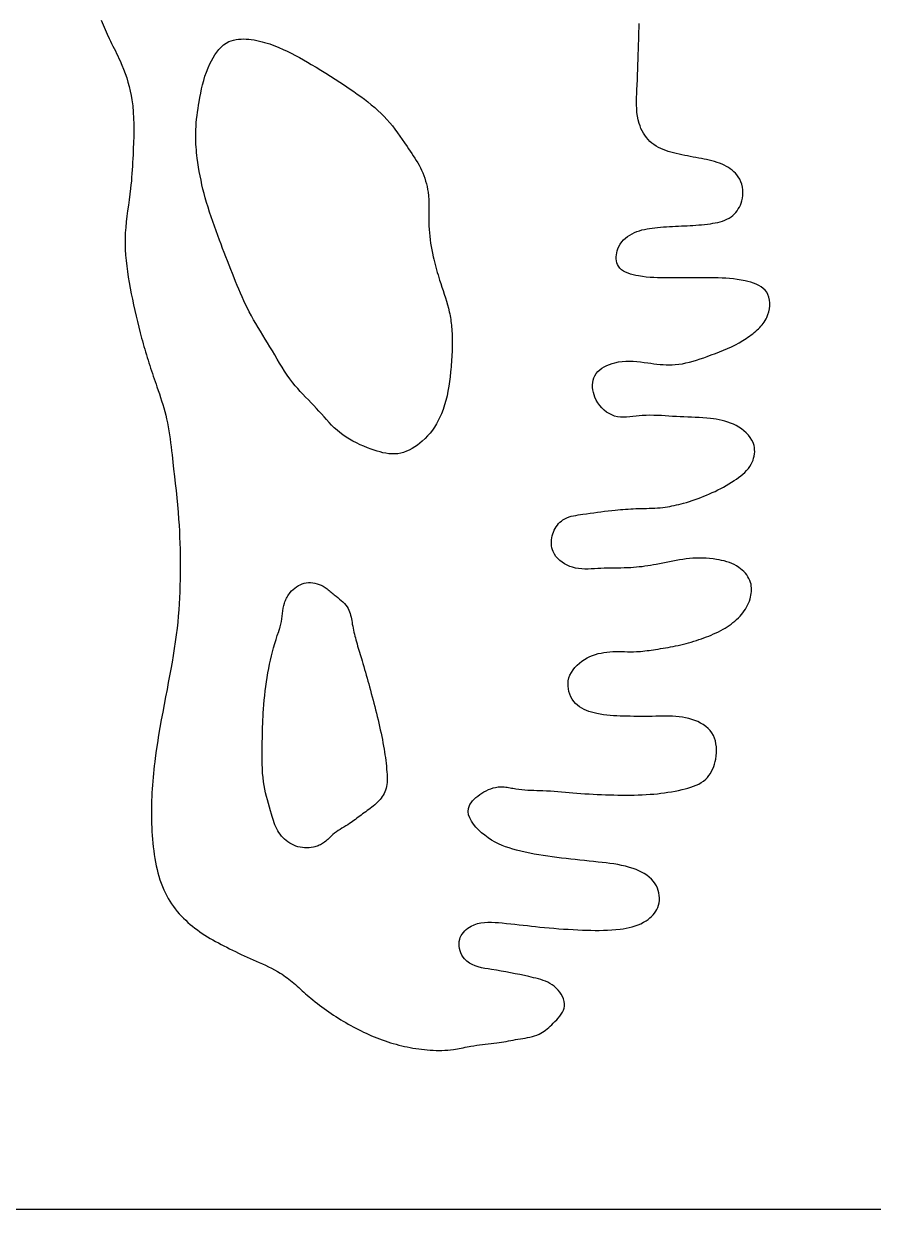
# Model space of a CAD drawing. Extents: x 0 to 30, y 0 to 14.6.
# Drawn here: x 8.78 to 13.63, y 0 to 6.77 of the extents above; entities that cross this region are included whole.
import ezdxf

# ---------------------------------------------------------------- set-up
doc = ezdxf.new("R2010")
doc.units = 0
doc.header["$MEASUREMENT"] = 0
doc.layers.add('CK_LEVEL_1', color=7, linetype='CONTINUOUS')

msp = doc.modelspace()

# ---------------------------------------------------------------- linework, layer by layer
at = {"layer": 'CK_LEVEL_1', "color": 3, "linetype": 'CONTINUOUS'}
msp.add_line((0, 0), (30, 0), dxfattribs=at)
at = {"layer": 'CK_LEVEL_1', "color": 6, "linetype": 'CONTINUOUS'}
msp.add_lwpolyline([(9.221, 6.7906), (9.232, 6.764), (9.2433, 6.7376), (9.255, 6.7114), (9.2672, 6.6854), (9.2741, 6.6713), (9.2811, 6.6572), (9.2881, 6.6432), (9.2952, 6.6291), (9.3023, 6.6151), (9.3094, 6.601), (9.3163, 6.5869), (9.3231, 6.5727), (9.3297, 6.5584), (9.34, 6.5346), (9.3497, 6.5105), (9.3587, 6.4861), (9.367, 6.4614), (9.3745, 6.4365), (9.3813, 6.4114), (9.3874, 6.3862), (9.3926, 6.3608), (9.397, 6.3353), (9.4016, 6.3007), (9.4049, 6.2661), (9.4069, 6.2313), (9.4079, 6.1964), (9.4081, 6.1615), (9.4075, 6.1265), (9.4064, 6.0915), (9.4049, 6.0565), (9.4033, 6.0216), (9.4022, 6.0001), (9.4011, 5.9786), (9.3999, 5.9572), (9.3986, 5.9358), (9.3971, 5.9144), (9.3955, 5.893), (9.3937, 5.8716), (9.3917, 5.8503), (9.3895, 5.8289), (9.3857, 5.7972), (9.3814, 5.7656), (9.377, 5.7339), (9.3726, 5.7023), (9.3684, 5.6706), (9.3646, 5.639), (9.3614, 5.6073), (9.3591, 5.5756), (9.3578, 5.5439), (9.3577, 5.5124), (9.3587, 5.4809), (9.3607, 5.4494), (9.3636, 5.4179), (9.3672, 5.3864), (9.3715, 5.355), (9.3764, 5.3236), (9.3818, 5.2922), (9.3874, 5.261), (9.3935, 5.2288), (9.3999, 5.1967), (9.4065, 5.1647), (9.4134, 5.1328), (9.4205, 5.101), (9.428, 5.0692), (9.4357, 5.0376), (9.4438, 5.006), (9.4522, 4.9745), (9.4565, 4.9588), (9.4609, 4.9431), (9.4654, 4.9274), (9.47, 4.9117), (9.4746, 4.8961), (9.4794, 4.8805), (9.4842, 4.8649), (9.489, 4.8493), (9.494, 4.8338), (9.4989, 4.8185), (9.5039, 4.8033), (9.5089, 4.788), (9.514, 4.7728), (9.5192, 4.7576), (9.5243, 4.7424), (9.5295, 4.7272), (9.5347, 4.712), (9.5399, 4.6968), (9.5468, 4.6767), (9.5536, 4.6567), (9.5603, 4.6366), (9.5669, 4.6165), (9.5732, 4.5963), (9.5793, 4.576), (9.585, 4.5557), (9.5904, 4.5353), (9.5953, 4.5147), (9.6002, 4.4921), (9.6045, 4.4693), (9.6084, 4.4464), (9.6119, 4.4234), (9.615, 4.4004), (9.618, 4.3773), (9.6207, 4.3542), (9.6234, 4.3311), (9.626, 4.3079), (9.6307, 4.2671), (9.6354, 4.2263), (9.64, 4.1855), (9.6446, 4.1448), (9.6491, 4.104), (9.6533, 4.0632), (9.6572, 4.0224), (9.6607, 3.9816), (9.6638, 3.9408), (9.6661, 3.9064), (9.668, 3.8721), (9.6696, 3.8377), (9.6708, 3.8033), (9.6717, 3.7689), (9.6724, 3.7344), (9.6727, 3.7), (9.6727, 3.6655), (9.6725, 3.631), (9.672, 3.5963), (9.6711, 3.5615), (9.67, 3.5267), (9.6685, 3.4919), (9.6666, 3.4572), (9.6643, 3.4225), (9.6616, 3.3879), (9.6584, 3.3533), (9.6548, 3.3187), (9.65, 3.2797), (9.6448, 3.2407), (9.639, 3.2018), (9.6328, 3.1629), (9.6262, 3.1241), (9.6193, 3.0853), (9.6122, 3.0466), (9.6049, 3.0079), (9.5976, 2.9692), (9.5893, 2.9257), (9.581, 2.8823), (9.5728, 2.8388), (9.5648, 2.7953), (9.5571, 2.7518), (9.5496, 2.7082), (9.5426, 2.6646), (9.536, 2.6209), (9.53, 2.5771), (9.5272, 2.5552), (9.5245, 2.5332), (9.5221, 2.5112), (9.5198, 2.4891), (9.5176, 2.4671), (9.5157, 2.445), (9.514, 2.4229), (9.5125, 2.4008), (9.5112, 2.3787), (9.5101, 2.3566), (9.5092, 2.3345), (9.5086, 2.3124), (9.5082, 2.2903), (9.5081, 2.2682), (9.5081, 2.2461), (9.5085, 2.224), (9.5091, 2.2019), (9.5099, 2.1798), (9.511, 2.1577), (9.5124, 2.1355), (9.5141, 2.1134), (9.5161, 2.0913), (9.5185, 2.0693), (9.5213, 2.0472), (9.5244, 2.0252), (9.528, 2.0033), (9.532, 1.9814), (9.5361, 1.9613), (9.5406, 1.9412), (9.5457, 1.9213), (9.5512, 1.9015), (9.5573, 1.8818), (9.564, 1.8624), (9.5713, 1.8433), (9.5793, 1.8244), (9.5881, 1.8059), (9.5962, 1.79), (9.6049, 1.7745), (9.6142, 1.7592), (9.6239, 1.7443), (9.6342, 1.7296), (9.6449, 1.7154), (9.6561, 1.7014), (9.6677, 1.6879), (9.6798, 1.6747), (9.6918, 1.6623), (9.7042, 1.6503), (9.717, 1.6387), (9.73, 1.6273), (9.7434, 1.6164), (9.757, 1.6057), (9.7708, 1.5954), (9.7849, 1.5854), (9.7992, 1.5757), (9.8141, 1.566), (9.8292, 1.5565), (9.8445, 1.5473), (9.8599, 1.5384), (9.8754, 1.5297), (9.891, 1.5211), (9.9067, 1.5128), (9.9225, 1.5046), (9.9384, 1.4964), (9.955, 1.4881), (9.9716, 1.4798), (9.9883, 1.4717), (10.005, 1.4636), (10.0218, 1.4556), (10.0386, 1.4477), (10.0555, 1.44), (10.0724, 1.4323), (10.0894, 1.4247), (10.1071, 1.4169), (10.1247, 1.4091), (10.1424, 1.4013), (10.1599, 1.3933), (10.1773, 1.3851), (10.1946, 1.3766), (10.2116, 1.3677), (10.2283, 1.3584), (10.2447, 1.3485), (10.2549, 1.3419), (10.2649, 1.3351), (10.2747, 1.3281), (10.2845, 1.321), (10.2941, 1.3136), (10.3036, 1.3061), (10.313, 1.2984), (10.3223, 1.2906), (10.3316, 1.2828), (10.3413, 1.2743), (10.351, 1.2657), (10.3606, 1.257), (10.3702, 1.2484), (10.3798, 1.2397), (10.3895, 1.2311), (10.3991, 1.2225), (10.4088, 1.214), (10.4186, 1.2056), (10.431, 1.1952), (10.4436, 1.1851), (10.4563, 1.1751), (10.4692, 1.1653), (10.4821, 1.1556), (10.4952, 1.1461), (10.5084, 1.1368), (10.5217, 1.1275), (10.5351, 1.1185), (10.5488, 1.1093), (10.5626, 1.1003), (10.5765, 1.0915), (10.5905, 1.0828), (10.6045, 1.0742), (10.6187, 1.0659), (10.6329, 1.0576), (10.6473, 1.0496), (10.6617, 1.0417), (10.6763, 1.0339), (10.691, 1.0264), (10.7058, 1.019), (10.7207, 1.0118), (10.7357, 1.0049), (10.7508, 0.9981), (10.766, 0.9915), (10.7813, 0.9851), (10.7967, 0.979), (10.8121, 0.973), (10.8276, 0.9673), (10.8432, 0.9618), (10.8588, 0.9566), (10.8746, 0.9515), (10.8904, 0.9468), (10.9062, 0.9423), (10.9222, 0.938), (10.9382, 0.9341), (10.9543, 0.9304), (10.9704, 0.927), (10.9865, 0.9239), (11.0028, 0.921), (11.019, 0.9184), (11.0354, 0.9161), (11.0517, 0.9141), (11.0681, 0.9123), (11.0846, 0.9107), (11.1012, 0.9094), (11.1179, 0.9084), (11.1346, 0.9077), (11.1512, 0.9074), (11.1679, 0.9075), (11.1845, 0.908), (11.2011, 0.909), (11.2177, 0.9105), (11.2341, 0.9126), (11.2453, 0.9143), (11.2564, 0.9162), (11.2675, 0.9183), (11.2786, 0.9205), (11.2896, 0.9227), (11.3007, 0.925), (11.3118, 0.9273), (11.3229, 0.9294), (11.334, 0.9315), (11.3503, 0.9341), (11.3667, 0.9364), (11.3831, 0.9385), (11.3996, 0.9404), (11.416, 0.9423), (11.4324, 0.9441), (11.4489, 0.9459), (11.4652, 0.9479), (11.4815, 0.9502), (11.4949, 0.9522), (11.5082, 0.9544), (11.5216, 0.9567), (11.5349, 0.9591), (11.5482, 0.9615), (11.5616, 0.964), (11.5751, 0.9664), (11.5886, 0.9688), (11.6022, 0.971), (11.6161, 0.9732), (11.63, 0.9754), (11.6439, 0.9777), (11.6576, 0.9801), (11.6713, 0.9829), (11.6847, 0.9862), (11.6978, 0.99), (11.7105, 0.9945), (11.7228, 0.9999), (11.7326, 1.0049), (11.7421, 1.0106), (11.7514, 1.0167), (11.7604, 1.0234), (11.7693, 1.0305), (11.7781, 1.038), (11.7867, 1.0458), (11.7954, 1.0539), (11.8041, 1.0622), (11.814, 1.072), (11.8238, 1.082), (11.8332, 1.0923), (11.8419, 1.1029), (11.8499, 1.1138), (11.8567, 1.1249), (11.8622, 1.1364), (11.8662, 1.1481), (11.8684, 1.1602), (11.8686, 1.1736), (11.8666, 1.1873), (11.8626, 1.201), (11.8569, 1.2145), (11.8497, 1.2277), (11.8411, 1.2403), (11.8313, 1.2523), (11.8207, 1.2633), (11.8093, 1.2733), (11.7975, 1.2821), (11.7852, 1.2897), (11.7725, 1.2963), (11.7595, 1.3021), (11.7463, 1.3071), (11.7328, 1.3116), (11.7192, 1.3155), (11.7056, 1.3191), (11.6919, 1.3225), (11.6656, 1.3286), (11.6395, 1.3344), (11.6133, 1.34), (11.5871, 1.3452), (11.5606, 1.3503), (11.534, 1.3552), (11.507, 1.36), (11.4795, 1.3647), (11.4516, 1.3693), (11.4325, 1.3724), (11.4133, 1.3759), (11.3943, 1.3798), (11.3758, 1.3846), (11.3579, 1.3904), (11.3409, 1.3976), (11.325, 1.4064), (11.3105, 1.4171), (11.2976, 1.43), (11.2896, 1.4403), (11.2827, 1.4516), (11.2768, 1.4637), (11.2721, 1.4764), (11.2686, 1.4895), (11.2666, 1.5028), (11.266, 1.5162), (11.2669, 1.5293), (11.2696, 1.542), (11.2732, 1.5525), (11.278, 1.5626), (11.2839, 1.5721), (11.2908, 1.5811), (11.2984, 1.5895), (11.3068, 1.5973), (11.3158, 1.6045), (11.3252, 1.611), (11.3349, 1.6167), (11.3531, 1.6252), (11.3718, 1.6314), (11.3911, 1.6357), (11.4109, 1.6383), (11.4309, 1.6395), (11.4512, 1.6396), (11.4716, 1.6387), (11.492, 1.6372), (11.5123, 1.6354), (11.5367, 1.633), (11.5609, 1.6304), (11.5849, 1.6278), (11.6088, 1.6251), (11.6325, 1.6224), (11.6562, 1.6198), (11.6798, 1.6171), (11.7034, 1.6145), (11.7271, 1.612), (11.754, 1.6094), (11.7811, 1.6069), (11.8082, 1.6046), (11.8354, 1.6025), (11.8627, 1.6005), (11.8899, 1.5988), (11.9172, 1.5972), (11.9445, 1.5958), (11.9718, 1.5947), (11.9955, 1.5938), (12.0193, 1.5932), (12.043, 1.5928), (12.0667, 1.5928), (12.0905, 1.5931), (12.1142, 1.594), (12.138, 1.5953), (12.1618, 1.5973), (12.1856, 1.5999), (12.2031, 1.6023), (12.2206, 1.6052), (12.238, 1.6087), (12.2552, 1.6129), (12.2721, 1.6179), (12.2887, 1.6238), (12.3049, 1.6308), (12.3206, 1.6388), (12.3357, 1.6481), (12.3462, 1.6556), (12.3561, 1.6636), (12.3656, 1.6723), (12.3745, 1.6816), (12.3826, 1.6914), (12.3899, 1.7018), (12.3962, 1.7127), (12.4016, 1.7241), (12.4058, 1.736), (12.409, 1.7496), (12.4107, 1.7636), (12.4111, 1.7778), (12.4101, 1.7921), (12.4077, 1.8063), (12.4042, 1.8202), (12.3994, 1.8337), (12.3935, 1.8467), (12.3865, 1.859), (12.3765, 1.8728), (12.3652, 1.8855), (12.3526, 1.897), (12.339, 1.9074), (12.3245, 1.9168), (12.3093, 1.9252), (12.2936, 1.9328), (12.2774, 1.9396), (12.2611, 1.9456), (12.2391, 1.9527), (12.2171, 1.9588), (12.195, 1.9639), (12.1728, 1.9683), (12.1505, 1.972), (12.1283, 1.9752), (12.1059, 1.978), (12.0836, 1.9805), (12.0612, 1.9829), (12.035, 1.9856), (12.0088, 1.9883), (11.9826, 1.9911), (11.9564, 1.9938), (11.9301, 1.9967), (11.9039, 1.9996), (11.8776, 2.0026), (11.8512, 2.0058), (11.8248, 2.0091), (11.7988, 2.0126), (11.7728, 2.0162), (11.7468, 2.0202), (11.721, 2.0244), (11.6952, 2.0289), (11.6697, 2.0338), (11.6443, 2.0392), (11.6192, 2.0449), (11.5944, 2.0512), (11.5734, 2.057), (11.5527, 2.0634), (11.5321, 2.0704), (11.5118, 2.0783), (11.4916, 2.0872), (11.4716, 2.0973), (11.4518, 2.1087), (11.432, 2.1215), (11.4124, 2.1359), (11.395, 2.1503), (11.3782, 2.1658), (11.3625, 2.1823), (11.3484, 2.1995), (11.3364, 2.2173), (11.3271, 2.2354), (11.3208, 2.2535), (11.3182, 2.2716), (11.3198, 2.2893), (11.3232, 2.3004), (11.3283, 2.3113), (11.3349, 2.3218), (11.3429, 2.3319), (11.352, 2.3417), (11.362, 2.351), (11.3727, 2.3598), (11.384, 2.3681), (11.3956, 2.3758), (11.4085, 2.3835), (11.4216, 2.3905), (11.4348, 2.3966), (11.4481, 2.4018), (11.4616, 2.4061), (11.4751, 2.4094), (11.4887, 2.4117), (11.5024, 2.4128), (11.5161, 2.4129), (11.5243, 2.4123), (11.5325, 2.4115), (11.5407, 2.4103), (11.549, 2.4089), (11.5572, 2.4074), (11.5655, 2.4057), (11.5737, 2.4041), (11.582, 2.4025), (11.5903, 2.401), (11.6073, 2.3984), (11.6244, 2.3964), (11.6415, 2.395), (11.6586, 2.3939), (11.6757, 2.3932), (11.6929, 2.3927), (11.71, 2.3923), (11.7272, 2.3919), (11.7443, 2.3914), (11.7659, 2.3904), (11.7875, 2.3891), (11.8091, 2.3876), (11.8306, 2.3859), (11.8522, 2.3841), (11.8737, 2.3822), (11.8953, 2.3803), (11.9168, 2.3784), (11.9383, 2.3767), (11.9619, 2.3749), (11.9854, 2.3733), (12.0089, 2.3718), (12.0324, 2.3706), (12.056, 2.3694), (12.0796, 2.3685), (12.1032, 2.3676), (12.1268, 2.3669), (12.1504, 2.3664), (12.1736, 2.3659), (12.1968, 2.3656), (12.22, 2.3655), (12.2432, 2.3656), (12.2664, 2.3659), (12.2895, 2.3664), (12.3126, 2.3673), (12.3356, 2.3684), (12.3585, 2.3699), (12.3787, 2.3715), (12.3989, 2.3734), (12.419, 2.3757), (12.4391, 2.3783), (12.4593, 2.3812), (12.4795, 2.3845), (12.4998, 2.3882), (12.5202, 2.3923), (12.5407, 2.3968), (12.5572, 2.4007), (12.5736, 2.4051), (12.5899, 2.4099), (12.6058, 2.4154), (12.6213, 2.4216), (12.6361, 2.4287), (12.6502, 2.4367), (12.6634, 2.4458), (12.6756, 2.4561), (12.6852, 2.4661), (12.694, 2.4771), (12.702, 2.4888), (12.7091, 2.5013), (12.7153, 2.5144), (12.7207, 2.528), (12.7254, 2.5421), (12.7293, 2.5566), (12.7324, 2.5714), (12.735, 2.5889), (12.7366, 2.6065), (12.737, 2.6241), (12.7361, 2.6414), (12.734, 2.6585), (12.7304, 2.675), (12.7254, 2.691), (12.7188, 2.7061), (12.7107, 2.7203), (12.7005, 2.7338), (12.6888, 2.7462), (12.6758, 2.7575), (12.6615, 2.7677), (12.6463, 2.7768), (12.6302, 2.7848), (12.6136, 2.7918), (12.5966, 2.7978), (12.5794, 2.8028), (12.5606, 2.8071), (12.5418, 2.8104), (12.523, 2.8128), (12.5042, 2.8144), (12.4854, 2.8154), (12.4666, 2.8159), (12.4478, 2.816), (12.429, 2.8158), (12.4101, 2.8156), (12.3894, 2.8153), (12.3687, 2.8151), (12.3479, 2.815), (12.3272, 2.8149), (12.3065, 2.8149), (12.2857, 2.815), (12.265, 2.8151), (12.2443, 2.8153), (12.2236, 2.8156), (12.2047, 2.816), (12.1857, 2.8166), (12.1668, 2.8173), (12.1479, 2.8184), (12.1289, 2.8199), (12.11, 2.8218), (12.091, 2.8242), (12.072, 2.8272), (12.053, 2.8308), (12.038, 2.8343), (12.023, 2.8382), (12.0083, 2.8428), (11.9939, 2.8482), (11.98, 2.8543), (11.9666, 2.8614), (11.9539, 2.8695), (11.9421, 2.8787), (11.9312, 2.8892), (11.9213, 2.9008), (11.9126, 2.9135), (11.9051, 2.9272), (11.8989, 2.9416), (11.8941, 2.9565), (11.8907, 2.9717), (11.8888, 2.9871), (11.8886, 3.0025), (11.8901, 3.0176), (11.8939, 3.0344), (11.8998, 3.0505), (11.9076, 3.066), (11.9171, 3.0807), (11.9281, 3.0946), (11.9403, 3.1076), (11.9537, 3.1196), (11.9678, 3.1306), (11.9826, 3.1405), (11.9976, 3.149), (12.0129, 3.1565), (12.0286, 3.163), (12.0446, 3.1685), (12.0608, 3.1731), (12.0772, 3.1768), (12.0938, 3.1798), (12.1104, 3.182), (12.1272, 3.1836), (12.144, 3.1845), (12.1609, 3.185), (12.1778, 3.185), (12.1947, 3.1849), (12.2116, 3.1846), (12.2285, 3.1843), (12.2454, 3.1841), (12.2622, 3.1842), (12.2791, 3.1847), (12.2913, 3.1854), (12.3035, 3.1863), (12.3157, 3.1874), (12.3279, 3.1887), (12.3401, 3.1902), (12.3523, 3.1918), (12.3644, 3.1935), (12.3766, 3.1953), (12.3887, 3.1971), (12.4031, 3.1994), (12.4175, 3.2017), (12.4319, 3.2041), (12.4463, 3.2065), (12.4606, 3.2091), (12.4749, 3.2118), (12.4892, 3.2145), (12.5035, 3.2175), (12.5177, 3.2205), (12.5327, 3.2239), (12.5477, 3.2275), (12.5627, 3.2313), (12.5776, 3.2352), (12.5924, 3.2394), (12.6072, 3.2437), (12.6219, 3.2482), (12.6366, 3.253), (12.6511, 3.258), (12.6652, 3.263), (12.6792, 3.2683), (12.6931, 3.2738), (12.7069, 3.2795), (12.7206, 3.2855), (12.7342, 3.2918), (12.7476, 3.2984), (12.7609, 3.3053), (12.774, 3.3126), (12.7858, 3.3195), (12.7975, 3.3267), (12.8089, 3.3343), (12.8201, 3.3422), (12.8311, 3.3505), (12.8417, 3.3591), (12.852, 3.3681), (12.8619, 3.3776), (12.8713, 3.3874), (12.8797, 3.3969), (12.8877, 3.4068), (12.8952, 3.4171), (12.9022, 3.4276), (12.9087, 3.4386), (12.9146, 3.4498), (12.92, 3.4614), (12.9247, 3.4733), (12.9287, 3.4855), (12.9315, 3.4957), (12.9337, 3.5062), (12.9354, 3.5167), (12.9365, 3.5272), (12.9369, 3.5378), (12.9367, 3.5483), (12.9357, 3.5588), (12.934, 3.569), (12.9314, 3.5791), (12.9274, 3.5906), (12.9224, 3.6016), (12.9163, 3.6123), (12.9094, 3.6225), (12.9017, 3.6322), (12.8933, 3.6414), (12.8843, 3.6501), (12.8748, 3.6581), (12.8648, 3.6655), (12.8519, 3.6739), (12.8384, 3.6813), (12.8246, 3.6877), (12.8104, 3.6933), (12.7959, 3.6982), (12.7812, 3.7023), (12.7663, 3.7059), (12.7512, 3.7089), (12.736, 3.7115), (12.7169, 3.7141), (12.6978, 3.7161), (12.6786, 3.7176), (12.6595, 3.7184), (12.6403, 3.7187), (12.6212, 3.7184), (12.6021, 3.7175), (12.583, 3.7161), (12.5641, 3.7142), (12.5448, 3.7117), (12.5257, 3.7087), (12.5065, 3.7054), (12.4875, 3.7018), (12.4684, 3.698), (12.4493, 3.6941), (12.4303, 3.6902), (12.4112, 3.6863), (12.3921, 3.6826), (12.3761, 3.6796), (12.36, 3.6769), (12.3439, 3.6743), (12.3278, 3.672), (12.3116, 3.6698), (12.2955, 3.668), (12.2793, 3.6663), (12.2631, 3.6649), (12.2469, 3.6639), (12.228, 3.6629), (12.2091, 3.6623), (12.1902, 3.6619), (12.1712, 3.6617), (12.1523, 3.6615), (12.1333, 3.6613), (12.1143, 3.661), (12.0952, 3.6605), (12.0762, 3.6597), (12.058, 3.6587), (12.0398, 3.6576), (12.0216, 3.6566), (12.0034, 3.6559), (11.9852, 3.6559), (11.9671, 3.6566), (11.9491, 3.6585), (11.9312, 3.6616), (11.9134, 3.6662), (11.8981, 3.6716), (11.883, 3.6782), (11.8685, 3.6861), (11.8547, 3.6951), (11.8418, 3.7052), (11.8301, 3.7164), (11.8197, 3.7285), (11.8109, 3.7416), (11.8038, 3.7556), (11.7999, 3.7661), (11.7969, 3.777), (11.795, 3.7882), (11.7939, 3.7995), (11.7938, 3.811), (11.7945, 3.8226), (11.7961, 3.8341), (11.7985, 3.8455), (11.8017, 3.8568), (11.8056, 3.8675), (11.8101, 3.878), (11.8154, 3.8881), (11.8213, 3.8978), (11.8278, 3.9069), (11.8349, 3.9155), (11.8426, 3.9234), (11.8508, 3.9306), (11.8595, 3.937), (11.8705, 3.9435), (11.8821, 3.949), (11.8942, 3.9536), (11.9067, 3.9573), (11.9196, 3.9604), (11.9327, 3.963), (11.946, 3.9651), (11.9594, 3.9671), (11.9727, 3.9689), (11.9938, 3.9718), (12.0147, 3.9748), (12.0355, 3.9777), (12.0561, 3.9807), (12.0766, 3.9835), (12.0971, 3.9863), (12.1175, 3.9888), (12.138, 3.9912), (12.1585, 3.9934), (12.1732, 3.9948), (12.1879, 3.9961), (12.2026, 3.9972), (12.2173, 3.9982), (12.2321, 3.9991), (12.2469, 3.9999), (12.2617, 4.0006), (12.2765, 4.0012), (12.2914, 4.0016), (12.3068, 4.002), (12.3222, 4.0024), (12.3376, 4.0027), (12.3529, 4.0031), (12.3683, 4.0037), (12.3836, 4.0044), (12.3989, 4.0053), (12.4142, 4.0065), (12.4295, 4.0081), (12.4428, 4.0098), (12.4561, 4.0117), (12.4693, 4.014), (12.4825, 4.0165), (12.4957, 4.0192), (12.5088, 4.0222), (12.5219, 4.0253), (12.535, 4.0287), (12.548, 4.0322), (12.5649, 4.0371), (12.5817, 4.0422), (12.5984, 4.0476), (12.6151, 4.0532), (12.6316, 4.0591), (12.648, 4.0652), (12.6643, 4.0716), (12.6805, 4.0783), (12.6966, 4.0852), (12.7128, 4.0925), (12.7289, 4.1), (12.7449, 4.1079), (12.7608, 4.116), (12.7765, 4.1245), (12.7921, 4.1332), (12.8076, 4.1423), (12.8229, 4.1517), (12.8382, 4.1615), (12.8509, 4.17), (12.8635, 4.1788), (12.8757, 4.188), (12.8875, 4.1977), (12.8987, 4.2079), (12.9092, 4.2188), (12.919, 4.2303), (12.9278, 4.2425), (12.9356, 4.2555), (12.9409, 4.2665), (12.9455, 4.2779), (12.9492, 4.2897), (12.9521, 4.3017), (12.954, 4.3139), (12.955, 4.3261), (12.9549, 4.3382), (12.9538, 4.3502), (12.9516, 4.3619), (12.9464, 4.378), (12.9392, 4.3932), (12.9301, 4.4077), (12.9193, 4.4213), (12.9071, 4.434), (12.8938, 4.4457), (12.8795, 4.4566), (12.8645, 4.4664), (12.8491, 4.4752), (12.8334, 4.4829), (12.8175, 4.4896), (12.8014, 4.4954), (12.7852, 4.5004), (12.7688, 4.5047), (12.7523, 4.5083), (12.7356, 4.5113), (12.7189, 4.5138), (12.7022, 4.5159), (12.6807, 4.5181), (12.6591, 4.5198), (12.6375, 4.5212), (12.6159, 4.5223), (12.5942, 4.5232), (12.5726, 4.524), (12.5509, 4.5248), (12.5293, 4.5257), (12.5078, 4.5268), (12.4862, 4.5281), (12.4647, 4.5295), (12.4432, 4.531), (12.4217, 4.5323), (12.4001, 4.5334), (12.3785, 4.534), (12.3568, 4.5341), (12.3349, 4.5336), (12.313, 4.5323), (12.295, 4.5306), (12.277, 4.5285), (12.259, 4.5265), (12.2411, 4.5247), (12.2234, 4.5235), (12.2058, 4.5231), (12.1884, 4.524), (12.1714, 4.5262), (12.1548, 4.5302), (12.1389, 4.5361), (12.1235, 4.5437), (12.1088, 4.5531), (12.095, 4.564), (12.0821, 4.5764), (12.0702, 4.5901), (12.0596, 4.6049), (12.0503, 4.6207), (12.0425, 4.6375), (12.0375, 4.6512), (12.0336, 4.6653), (12.0308, 4.6795), (12.0292, 4.6938), (12.0289, 4.7079), (12.0299, 4.7218), (12.0323, 4.7352), (12.0361, 4.7481), (12.0416, 4.7602), (12.0494, 4.7726), (12.0589, 4.7839), (12.07, 4.7942), (12.0823, 4.8034), (12.0957, 4.8117), (12.1099, 4.8189), (12.1248, 4.8251), (12.14, 4.8303), (12.1553, 4.8346), (12.1766, 4.8391), (12.1979, 4.8419), (12.219, 4.8433), (12.24, 4.8435), (12.261, 4.8427), (12.2819, 4.8411), (12.3028, 4.8389), (12.3238, 4.8363), (12.3447, 4.8335), (12.3621, 4.8311), (12.3795, 4.8289), (12.3968, 4.8269), (12.4142, 4.8251), (12.4316, 4.8237), (12.4489, 4.8228), (12.4663, 4.8224), (12.4835, 4.8226), (12.5007, 4.8235), (12.5214, 4.8256), (12.542, 4.8289), (12.5625, 4.833), (12.5829, 4.8379), (12.6032, 4.8436), (12.6235, 4.8497), (12.6436, 4.8564), (12.6637, 4.8633), (12.6837, 4.8704), (12.7073, 4.879), (12.7307, 4.8877), (12.7539, 4.8967), (12.777, 4.9061), (12.7998, 4.9159), (12.8223, 4.9262), (12.8445, 4.9372), (12.8663, 4.9488), (12.8878, 4.9613), (12.8974, 4.9673), (12.9069, 4.9734), (12.9164, 4.9798), (12.9256, 4.9864), (12.9348, 4.9931), (12.9438, 5.0001), (12.9526, 5.0072), (12.9612, 5.0146), (12.9697, 5.0221), (12.977, 5.029), (12.9841, 5.0361), (12.9909, 5.0434), (12.9975, 5.051), (13.0037, 5.0588), (13.0096, 5.067), (13.0151, 5.0755), (13.0202, 5.0844), (13.0248, 5.0936), (13.031, 5.1092), (13.0359, 5.1255), (13.0392, 5.1423), (13.041, 5.1593), (13.0412, 5.1762), (13.0396, 5.1927), (13.0363, 5.2086), (13.031, 5.2234), (13.0237, 5.237), (13.0147, 5.2487), (13.0039, 5.2591), (12.9917, 5.2682), (12.9782, 5.2761), (12.9637, 5.283), (12.9484, 5.289), (12.9326, 5.2941), (12.9165, 5.2985), (12.9004, 5.3023), (12.8778, 5.3068), (12.8555, 5.3104), (12.8335, 5.3133), (12.8117, 5.3154), (12.79, 5.317), (12.7684, 5.318), (12.7469, 5.3187), (12.7253, 5.3191), (12.7036, 5.3193), (12.6793, 5.3194), (12.6548, 5.3194), (12.6303, 5.3193), (12.6057, 5.3192), (12.5811, 5.3191), (12.5566, 5.3189), (12.5321, 5.3187), (12.5078, 5.3186), (12.4837, 5.3184), (12.4627, 5.3184), (12.4418, 5.3185), (12.4209, 5.3188), (12.4, 5.3194), (12.3788, 5.3204), (12.3575, 5.3219), (12.3358, 5.324), (12.3137, 5.3268), (12.2911, 5.3303), (12.2759, 5.3332), (12.2607, 5.3365), (12.2458, 5.3405), (12.2314, 5.3453), (12.2177, 5.351), (12.2051, 5.3577), (12.1938, 5.3656), (12.1841, 5.3749), (12.1761, 5.3856), (12.1713, 5.395), (12.1677, 5.4052), (12.1653, 5.4161), (12.164, 5.4274), (12.1638, 5.439), (12.1647, 5.4507), (12.1665, 5.4625), (12.1693, 5.474), (12.173, 5.4851), (12.1793, 5.4991), (12.187, 5.5122), (12.196, 5.5243), (12.2061, 5.5354), (12.2171, 5.5457), (12.229, 5.555), (12.2415, 5.5634), (12.2546, 5.5709), (12.2681, 5.5775), (12.2821, 5.5833), (12.2963, 5.5883), (12.3108, 5.5926), (12.3253, 5.5962), (12.3401, 5.5991), (12.3549, 5.6016), (12.3699, 5.6037), (12.3848, 5.6055), (12.3999, 5.607), (12.4169, 5.6084), (12.434, 5.6098), (12.4511, 5.6109), (12.4681, 5.612), (12.4852, 5.6129), (12.5022, 5.6137), (12.5192, 5.6146), (12.5362, 5.6154), (12.5532, 5.6162), (12.5696, 5.617), (12.5861, 5.6178), (12.6025, 5.6188), (12.619, 5.6199), (12.6355, 5.6212), (12.652, 5.6227), (12.6685, 5.6244), (12.6852, 5.6264), (12.7019, 5.6286), (12.7158, 5.6308), (12.7298, 5.6333), (12.7436, 5.6362), (12.7572, 5.6396), (12.7706, 5.6437), (12.7836, 5.6484), (12.7962, 5.654), (12.8083, 5.6605), (12.8198, 5.668), (12.8294, 5.6755), (12.8384, 5.6838), (12.8467, 5.6928), (12.8545, 5.7025), (12.8615, 5.7128), (12.8678, 5.7236), (12.8733, 5.7349), (12.8779, 5.7466), (12.8817, 5.7586), (12.8852, 5.7743), (12.8872, 5.7902), (12.8878, 5.8062), (12.8869, 5.8222), (12.8846, 5.838), (12.8809, 5.8535), (12.8758, 5.8684), (12.8694, 5.8826), (12.8615, 5.8961), (12.8539, 5.9066), (12.8454, 5.9164), (12.8361, 5.9256), (12.8262, 5.9341), (12.8156, 5.942), (12.8045, 5.9493), (12.7931, 5.956), (12.7813, 5.9621), (12.7693, 5.9676), (12.7549, 5.9735), (12.7402, 5.9787), (12.7255, 5.9833), (12.7106, 5.9874), (12.6957, 5.9911), (12.6806, 5.9944), (12.6655, 5.9974), (12.6504, 6.0003), (12.6353, 6.0031), (12.6192, 6.006), (12.6032, 6.009), (12.5871, 6.012), (12.5711, 6.0151), (12.555, 6.0183), (12.539, 6.0217), (12.5229, 6.0253), (12.5068, 6.0292), (12.4908, 6.0333), (12.4759, 6.0373), (12.4612, 6.0417), (12.4466, 6.0466), (12.4323, 6.0519), (12.4182, 6.0578), (12.4046, 6.0644), (12.3914, 6.0717), (12.3788, 6.0799), (12.3669, 6.089), (12.3559, 6.0988), (12.3456, 6.1095), (12.336, 6.121), (12.3272, 6.1332), (12.3192, 6.1459), (12.3119, 6.1592), (12.3054, 6.1728), (12.2998, 6.1868), (12.2949, 6.201), (12.2893, 6.2217), (12.2852, 6.2427), (12.2825, 6.2638), (12.2809, 6.2851), (12.2802, 6.3065), (12.2802, 6.3281), (12.2807, 6.3496), (12.2816, 6.3712), (12.2826, 6.3928), (12.2838, 6.4219), (12.2849, 6.4509), (12.2859, 6.4799), (12.2868, 6.5088), (12.2877, 6.5377), (12.2886, 6.5666), (12.2895, 6.5954), (12.2904, 6.6243), (12.2914, 6.6531), (12.2922, 6.6767), (12.2931, 6.7004), (12.294, 6.724), (12.2947, 6.7477), (12.2953, 6.7714)], dxfattribs=at)
at = {"layer": 'CK_LEVEL_1', "color": 3, "linetype": 'CONTINUOUS'}
for points in [[(11.2172, 4.7819), (11.2143, 4.7546), (11.2109, 4.7273), (11.2071, 4.7001), (11.2026, 4.673), (11.1973, 4.6461), (11.191, 4.6194), (11.1837, 4.5932), (11.1752, 4.5673), (11.1654, 4.5419), (11.1568, 4.5227), (11.1473, 4.5038), (11.137, 4.4853), (11.1257, 4.4673), (11.1135, 4.4498), (11.1005, 4.433), (11.0865, 4.4167), (11.0716, 4.4012), (11.0558, 4.3863), (11.042, 4.3747), (11.0277, 4.3636), (11.0129, 4.3534), (10.9975, 4.3441), (10.9818, 4.3357), (10.9657, 4.3286), (10.9492, 4.3226), (10.9325, 4.3181), (10.9156, 4.3151), (10.8989, 4.3136), (10.8821, 4.3136), (10.8653, 4.3148), (10.8484, 4.3172), (10.8314, 4.3205), (10.8145, 4.3247), (10.7977, 4.3295), (10.7809, 4.3349), (10.7643, 4.3407), (10.7426, 4.3487), (10.7212, 4.3573), (10.7002, 4.3664), (10.6796, 4.3761), (10.6595, 4.3865), (10.6399, 4.3975), (10.6209, 4.4094), (10.6026, 4.422), (10.5849, 4.4356), (10.5688, 4.4492), (10.5532, 4.4636), (10.538, 4.4786), (10.5233, 4.494), (10.5087, 4.5098), (10.4944, 4.5258), (10.48, 4.5419), (10.4657, 4.558), (10.4512, 4.574), (10.4359, 4.5903), (10.4205, 4.6064), (10.405, 4.6224), (10.3895, 4.6383), (10.3742, 4.6544), (10.359, 4.6705), (10.3441, 4.6869), (10.3297, 4.7035), (10.3157, 4.7206), (10.2995, 4.7419), (10.284, 4.7638), (10.2691, 4.7863), (10.2547, 4.8091), (10.2406, 4.8322), (10.2269, 4.8556), (10.2132, 4.879), (10.1996, 4.9025), (10.1858, 4.9258), (10.1725, 4.9479), (10.159, 4.97), (10.1455, 4.9919), (10.132, 5.0138), (10.1186, 5.0358), (10.1054, 5.0578), (10.0925, 5.08), (10.0799, 5.1023), (10.0677, 5.1249), (10.0568, 5.146), (10.0464, 5.1673), (10.0363, 5.1888), (10.0265, 5.2104), (10.0169, 5.2322), (10.0076, 5.2541), (9.9985, 5.2761), (9.9895, 5.2981), (9.9806, 5.3202), (9.9711, 5.344), (9.9616, 5.3678), (9.9522, 5.3916), (9.9429, 5.4155), (9.9336, 5.4393), (9.9244, 5.4632), (9.9152, 5.4871), (9.9061, 5.511), (9.8971, 5.535), (9.8872, 5.5615), (9.8775, 5.5881), (9.8679, 5.6148), (9.8585, 5.6415), (9.8493, 5.6683), (9.8405, 5.6952), (9.8319, 5.7221), (9.8237, 5.7492), (9.816, 5.7765), (9.8093, 5.8013), (9.803, 5.8262), (9.7972, 5.8512), (9.7917, 5.8763), (9.7866, 5.9015), (9.7819, 5.9268), (9.7776, 5.9522), (9.7738, 5.9776), (9.7704, 6.0031), (9.7685, 6.0188), (9.7668, 6.0345), (9.7653, 6.0503), (9.764, 6.0661), (9.763, 6.0819), (9.7622, 6.0977), (9.7617, 6.1135), (9.7615, 6.1293), (9.7616, 6.1451), (9.7622, 6.1652), (9.7633, 6.1853), (9.7648, 6.2054), (9.7667, 6.2254), (9.769, 6.2455), (9.7716, 6.2654), (9.7745, 6.2854), (9.7776, 6.3052), (9.7809, 6.325), (9.7852, 6.3495), (9.7899, 6.3739), (9.795, 6.3982), (9.8007, 6.4223), (9.8072, 6.4464), (9.8144, 6.4703), (9.8226, 6.4941), (9.832, 6.5178), (9.8425, 6.5414), (9.8512, 6.5588), (9.8606, 6.576), (9.8709, 6.5926), (9.882, 6.6084), (9.894, 6.6233), (9.9069, 6.6369), (9.9208, 6.6491), (9.9356, 6.6596), (9.9515, 6.6681), (9.9644, 6.6733), (9.9779, 6.6772), (9.9918, 6.6801), (10.006, 6.682), (10.0205, 6.6831), (10.0351, 6.6833), (10.0499, 6.6827), (10.0646, 6.6816), (10.0792, 6.68), (10.0948, 6.6777), (10.1101, 6.6749), (10.1253, 6.6717), (10.1403, 6.668), (10.1551, 6.664), (10.1697, 6.6595), (10.1843, 6.6548), (10.1987, 6.6497), (10.213, 6.6443), (10.237, 6.6345), (10.2608, 6.6241), (10.2843, 6.6131), (10.3077, 6.6015), (10.3309, 6.5894), (10.3539, 6.577), (10.3767, 6.5642), (10.3994, 6.5512), (10.422, 6.5379), (10.4495, 6.5216), (10.4768, 6.505), (10.504, 6.4882), (10.531, 6.4713), (10.5578, 6.4541), (10.5846, 6.4367), (10.6112, 6.4191), (10.6377, 6.4012), (10.664, 6.383), (10.6846, 6.3686), (10.705, 6.354), (10.7253, 6.339), (10.7452, 6.3238), (10.7648, 6.3081), (10.784, 6.2921), (10.8026, 6.2755), (10.8208, 6.2583), (10.8382, 6.2406), (10.8543, 6.223), (10.8698, 6.2049), (10.8848, 6.1864), (10.8994, 6.1675), (10.9136, 6.1482), (10.9276, 6.1288), (10.9414, 6.1091), (10.9551, 6.0894), (10.9687, 6.0696), (10.9778, 6.0565), (10.9869, 6.0433), (10.9959, 6.0301), (11.0047, 6.0169), (11.0133, 6.0035), (11.0217, 5.99), (11.0298, 5.9763), (11.0376, 5.9624), (11.0449, 5.9482), (11.052, 5.9335), (11.0586, 5.9184), (11.0647, 5.9031), (11.0702, 5.8876), (11.0752, 5.8719), (11.0796, 5.8561), (11.0834, 5.8401), (11.0866, 5.8241), (11.0892, 5.8079), (11.0916, 5.7867), (11.0931, 5.7655), (11.0938, 5.7441), (11.094, 5.7228), (11.0939, 5.7014), (11.0936, 5.68), (11.0934, 5.6585), (11.0934, 5.6371), (11.0939, 5.6157), (11.0949, 5.596), (11.0963, 5.5763), (11.0983, 5.5567), (11.1006, 5.5371), (11.1034, 5.5176), (11.1066, 5.4981), (11.1102, 5.4787), (11.1141, 5.4593), (11.1183, 5.44), (11.1217, 5.425), (11.1254, 5.41), (11.1291, 5.3951), (11.1331, 5.3802), (11.1371, 5.3654), (11.1414, 5.3506), (11.1457, 5.3358), (11.1502, 5.3211), (11.1549, 5.3064), (11.1615, 5.2863), (11.1682, 5.2663), (11.1749, 5.2462), (11.1816, 5.2261), (11.1881, 5.206), (11.1943, 5.1859), (11.2002, 5.1656), (11.2055, 5.1452), (11.2103, 5.1247), (11.2125, 5.114), (11.2146, 5.1032), (11.2164, 5.0924), (11.2181, 5.0816), (11.2196, 5.0708), (11.221, 5.0599), (11.2222, 5.049), (11.2233, 5.0381), (11.2242, 5.0272), (11.2251, 5.0141), (11.2259, 5.001), (11.2264, 4.9879), (11.2268, 4.9748), (11.227, 4.9617), (11.2271, 4.9487), (11.227, 4.9356), (11.2268, 4.9225), (11.2264, 4.9094), (11.2259, 4.8952), (11.2252, 4.8811), (11.2244, 4.8669), (11.2235, 4.8528), (11.2224, 4.8386), (11.2213, 4.8245), (11.22, 4.8103), (11.2187, 4.7961), (11.2172, 4.7819)], [(10.7986, 2.8137), (10.8031, 2.7949), (10.8075, 2.7761), (10.8118, 2.7573), (10.816, 2.7385), (10.8201, 2.7197), (10.824, 2.7009), (10.8277, 2.682), (10.8313, 2.6632), (10.8347, 2.6444), (10.8375, 2.6282), (10.8401, 2.612), (10.8425, 2.5958), (10.8448, 2.5796), (10.8469, 2.5632), (10.8489, 2.5469), (10.8506, 2.5304), (10.8522, 2.5138), (10.8536, 2.4971), (10.8545, 2.4852), (10.8551, 2.4734), (10.8555, 2.4616), (10.8554, 2.4498), (10.8549, 2.4381), (10.8539, 2.4265), (10.8521, 2.4151), (10.8496, 2.404), (10.8462, 2.393), (10.8425, 2.3836), (10.838, 2.3744), (10.833, 2.3654), (10.8273, 2.3567), (10.8212, 2.3483), (10.8146, 2.3401), (10.8076, 2.3323), (10.8003, 2.3247), (10.7928, 2.3174), (10.7846, 2.3101), (10.7762, 2.303), (10.7676, 2.2961), (10.7589, 2.2895), (10.7502, 2.283), (10.7413, 2.2767), (10.7325, 2.2703), (10.7236, 2.264), (10.7148, 2.2576), (10.7065, 2.2515), (10.6983, 2.2454), (10.6902, 2.2392), (10.682, 2.233), (10.6738, 2.2269), (10.6655, 2.2208), (10.6572, 2.2147), (10.6488, 2.2088), (10.6403, 2.2031), (10.6296, 2.1962), (10.6188, 2.1894), (10.6079, 2.1828), (10.5971, 2.1761), (10.5863, 2.1694), (10.5757, 2.1625), (10.5652, 2.1553), (10.555, 2.1477), (10.5452, 2.1397), (10.5392, 2.1345), (10.5333, 2.129), (10.5275, 2.1235), (10.5217, 2.118), (10.5159, 2.1125), (10.51, 2.1071), (10.504, 2.1019), (10.4978, 2.0969), (10.4914, 2.0922), (10.4856, 2.0885), (10.4797, 2.085), (10.4736, 2.0818), (10.4674, 2.0789), (10.461, 2.0762), (10.4545, 2.0738), (10.4479, 2.0717), (10.4412, 2.0698), (10.4345, 2.0682), (10.4218, 2.0659), (10.4091, 2.0645), (10.3962, 2.064), (10.3834, 2.0644), (10.3706, 2.0656), (10.3579, 2.0678), (10.3454, 2.0708), (10.3331, 2.0746), (10.3211, 2.0793), (10.3098, 2.0848), (10.2989, 2.091), (10.2884, 2.0979), (10.2784, 2.1055), (10.2688, 2.1137), (10.2599, 2.1224), (10.2515, 2.1317), (10.2437, 2.1415), (10.2366, 2.1516), (10.23, 2.1622), (10.2242, 2.1732), (10.2188, 2.1844), (10.214, 2.1959), (10.2095, 2.2076), (10.2054, 2.2195), (10.2015, 2.2314), (10.1978, 2.2435), (10.1942, 2.2556), (10.1881, 2.276), (10.1822, 2.2965), (10.1765, 2.317), (10.171, 2.3374), (10.1658, 2.3579), (10.161, 2.3785), (10.1566, 2.3991), (10.1527, 2.4198), (10.1494, 2.4406), (10.1462, 2.4658), (10.1438, 2.4911), (10.1421, 2.5165), (10.1411, 2.542), (10.1405, 2.5676), (10.1404, 2.5932), (10.1406, 2.6189), (10.141, 2.6445), (10.1416, 2.6702), (10.1421, 2.6909), (10.1426, 2.7116), (10.1432, 2.7323), (10.1438, 2.753), (10.1446, 2.7736), (10.1455, 2.7943), (10.1465, 2.8149), (10.1476, 2.8355), (10.1489, 2.8562), (10.1508, 2.8822), (10.153, 2.9082), (10.1555, 2.9342), (10.1584, 2.9601), (10.1616, 2.9861), (10.1652, 3.0119), (10.1692, 3.0377), (10.1736, 3.0635), (10.1784, 3.0891), (10.1833, 3.1129), (10.1885, 3.1365), (10.1941, 3.1601), (10.2001, 3.1835), (10.2065, 3.2069), (10.2132, 3.2302), (10.2203, 3.2534), (10.2277, 3.2765), (10.2354, 3.2995), (10.2365, 3.3025), (10.2375, 3.3056), (10.2386, 3.3087), (10.2397, 3.3118), (10.2407, 3.3148), (10.2417, 3.3179), (10.2427, 3.321), (10.2436, 3.3241), (10.2445, 3.3272), (10.248, 3.342), (10.2508, 3.3569), (10.2529, 3.3721), (10.2547, 3.3872), (10.2565, 3.4024), (10.2585, 3.4176), (10.2609, 3.4325), (10.264, 3.4473), (10.2681, 3.4618), (10.2706, 3.469), (10.2735, 3.4761), (10.2766, 3.4831), (10.28, 3.4899), (10.2837, 3.4966), (10.2877, 3.5032), (10.292, 3.5096), (10.2966, 3.5159), (10.3014, 3.522), (10.3096, 3.5311), (10.3183, 3.5397), (10.3277, 3.5476), (10.3376, 3.5549), (10.3479, 3.5614), (10.3587, 3.567), (10.3698, 3.5716), (10.3812, 3.5752), (10.3929, 3.5776), (10.4052, 3.5789), (10.4176, 3.5789), (10.43, 3.5778), (10.4424, 3.5756), (10.4546, 3.5724), (10.4666, 3.5683), (10.4782, 3.5634), (10.4895, 3.5578), (10.5002, 3.5514), (10.5065, 3.5473), (10.5126, 3.5429), (10.5186, 3.5384), (10.5245, 3.5337), (10.5302, 3.5289), (10.536, 3.5241), (10.5417, 3.5192), (10.5474, 3.5142), (10.5532, 3.5093), (10.563, 3.5012), (10.5729, 3.4932), (10.5828, 3.4851), (10.5925, 3.4768), (10.6018, 3.4683), (10.6106, 3.4594), (10.6188, 3.4502), (10.6261, 3.4405), (10.6324, 3.4302), (10.6368, 3.4213), (10.6406, 3.412), (10.6437, 3.4023), (10.6464, 3.3924), (10.6487, 3.3823), (10.6507, 3.3721), (10.6526, 3.3618), (10.6544, 3.3514), (10.6561, 3.3411), (10.6583, 3.3297), (10.6605, 3.3183), (10.6629, 3.3071), (10.6654, 3.2959), (10.668, 3.2848), (10.6708, 3.2738), (10.6736, 3.2628), (10.6766, 3.2518), (10.6796, 3.2408), (10.683, 3.2288), (10.6865, 3.2168), (10.6901, 3.2049), (10.6937, 3.1929), (10.6973, 3.1809), (10.701, 3.1689), (10.7047, 3.1569), (10.7083, 3.1449), (10.712, 3.1329), (10.717, 3.1163), (10.7219, 3.0998), (10.7267, 3.0832), (10.7315, 3.0666), (10.7362, 3.05), (10.7409, 3.0335), (10.7455, 3.0168), (10.7501, 3.0002), (10.7547, 2.9836), (10.7598, 2.9648), (10.7648, 2.946), (10.7698, 2.9271), (10.7748, 2.9083), (10.7797, 2.8894), (10.7845, 2.8705), (10.7893, 2.8516), (10.794, 2.8326), (10.7986, 2.8137)]]:
    msp.add_lwpolyline(points, dxfattribs=at)

doc.saveas('drawing.dxf')
